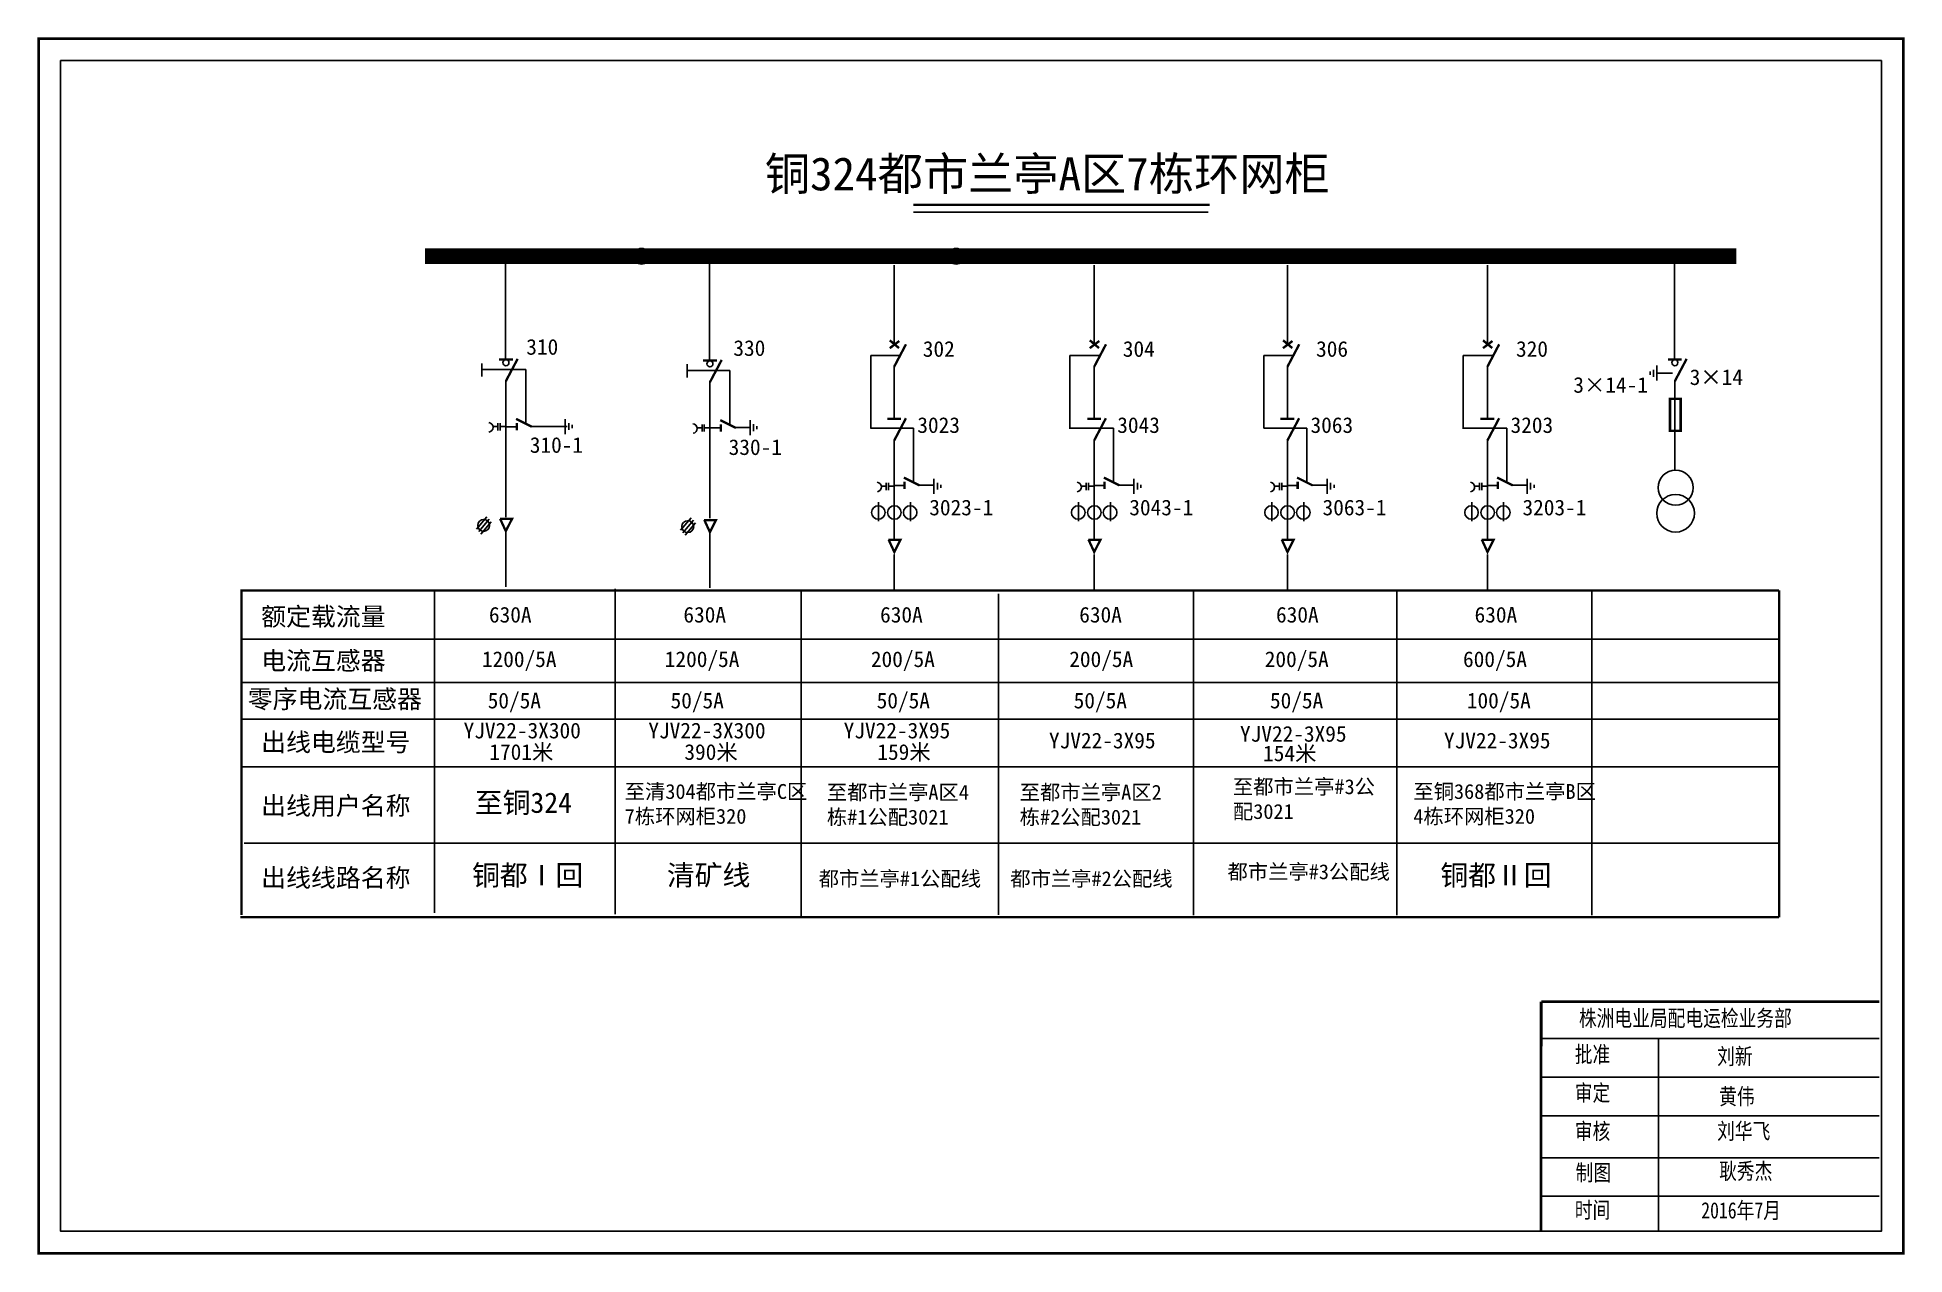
# Model space of a CAD drawing. Extents: x 1412 to 1602, y -38 to 86.
import ezdxf

# ---------------------------------------------------------------- set-up
doc = ezdxf.new("R2010")
doc.units = 0
doc.header["$LTSCALE"] = 5
doc.linetypes.add('ACAD_ISO02W100', pattern=[15, 12, -3])
doc.linetypes.add('CENTER', pattern=[50.8, 31.75, -6.35, 6.35, -6.35])
doc.layers.get('0').update_dxf_attribs({"linetype": 'CONTINUOUS'})
doc.styles.get("Standard").update_dxf_attribs({"font": '', "width": 0.8})
doc.styles.add('STYLE1', font='')
doc.styles.add('字体', font='', dxfattribs={"height": 2.5})
doc.styles.get('Standard').set_extended_font_data('SimSun')
doc.styles.get('STYLE1').set_extended_font_data('KaiTi_GB2312')
doc.styles.get('字体').set_extended_font_data('SimSun')

msp = doc.modelspace()

# ---------------------------------------------------------------- linework, layer by layer
for p, q in [((1459.3, 63.58), (1459.3, 53.57)), ((1480.14, 63.47), (1480.14, 53.46)), ((1498.99, 63.15), (1498.99, 55.04)), ((1519.41, 63.15), (1519.41, 55.04)), ((1539.14, 63.15), (1539.14, 55.04)), ((1559.55, 63.15), (1559.55, 55.04)), ((1578.64, 63.58), (1578.64, 53.57)), ((1499.61, 53.94), (1496.6, 53.94)), ((1496.6, 53.94), (1496.6, 46.52)), ((1519.89, 53.94), (1516.93, 53.94)), ((1516.93, 53.94), (1516.93, 46.47)), ((1539.76, 53.94), (1536.74, 53.94)), ((1536.74, 53.94), (1536.74, 46.52)), ((1560.03, 53.94), (1557.07, 53.94)), ((1557.07, 53.94), (1557.07, 46.47)), ((1498.99, 52.86), (1498.99, 47.55)), ((1519.41, 52.86), (1519.41, 47.55)), ((1539.14, 52.86), (1539.14, 47.55)), ((1559.55, 52.86), (1559.55, 47.55)), ((1578.43, 52.14), (1576.92, 52.14)), ((1459.35, 51.39), (1459.35, 37.46)), ((1480.18, 51.28), (1480.18, 37.34)), ((1578.69, 51.39), (1578.69, 42.22)), ((1459.35, 46.67), (1460.46, 46.67)), ((1461.9, 46.7), (1465.61, 46.7)), ((1480.18, 46.55), (1481.29, 46.55)), ((1482.74, 46.58), (1484.25, 46.58)), ((1498.99, 45.34), (1498.99, 35.2)), ((1498.99, 45.31), (1498.99, 45.13)), ((1519.41, 45.34), (1519.41, 35.2)), ((1519.41, 45.31), (1519.41, 45.13)), ((1539.14, 45.34), (1539.14, 35.2)), ((1539.14, 45.31), (1539.14, 45.13)), ((1559.55, 45.34), (1559.55, 35.2)), ((1559.55, 45.31), (1559.55, 45.13)), ((1498.93, 40.68), (1500.04, 40.68)), ((1501.48, 40.71), (1502.99, 40.71)), ((1519.35, 40.68), (1520.45, 40.68)), ((1521.9, 40.71), (1523.41, 40.71)), ((1539.07, 40.68), (1540.18, 40.68)), ((1541.63, 40.71), (1543.14, 40.71)), ((1559.49, 40.68), (1560.6, 40.68)), ((1562.04, 40.71), (1563.55, 40.71)), ((1497.4, 38.98), (1497.4, 37.03)), ((1500.65, 38.98), (1500.65, 37.03)), ((1517.82, 38.98), (1517.82, 37.03)), ((1521.07, 38.98), (1521.07, 37.03)), ((1537.54, 38.98), (1537.54, 37.03)), ((1540.8, 38.98), (1540.8, 37.03)), ((1557.96, 38.98), (1557.96, 37.03)), ((1561.21, 38.98), (1561.21, 37.03)), ((1457.42, 37.49), (1456.35, 36.22)), ((1457.65, 37.24), (1456.59, 35.97)), ((1457.86, 36.98), (1456.8, 35.71)), ((1478.25, 37.38), (1477.19, 36.11)), ((1478.49, 37.13), (1477.43, 35.86)), ((1478.7, 36.87), (1477.64, 35.6)), ((1459.34, 36.02), (1459.34, 30.35)), ((1480.18, 35.91), (1480.18, 30.24)), ((1452.05, 29.81), (1452.05, -2.94)), ((1470.52, 30.13), (1470.52, -3.07)), ((1489.49, 29.82), (1489.49, -3.38)), ((1509.65, 29.61), (1509.65, -3.15)), ((1529.55, 29.81), (1529.55, -3.16)), ((1550.31, 29.81), (1550.31, -3.16)), ((1570.21, 29.81), (1570.21, -3.16)), ((1432.24, 24.98), (1589.33, 24.98)), ((1432.47, 20.58), (1589.33, 20.58)), ((1432.47, 16.83), (1589.33, 16.83)), ((1432.47, 11.98), (1589.33, 11.98)), ((1432.63, 4.16), (1589.33, 4.16))]:
    msp.add_line(p, q)
at = {"linetype": 'Continuous'}
for p, q in [((1576.16, 51.98), (1576.16, 52.31)), ((1576.51, 51.78), (1576.51, 52.48)), ((1576.86, 51.39), (1576.86, 52.91)), ((1465.41, 47.44), (1465.41, 45.92)), ((1465.77, 47.05), (1465.77, 46.34)), ((1466.12, 46.85), (1466.12, 46.52)), ((1484.27, 47.33), (1484.27, 45.81)), ((1484.62, 46.93), (1484.62, 46.23)), ((1484.97, 46.73), (1484.97, 46.41)), ((1503.05, 41.35), (1503.05, 39.83)), ((1503.4, 40.95), (1503.4, 40.25)), ((1503.75, 40.75), (1503.75, 40.43)), ((1523.46, 41.35), (1523.46, 39.83)), ((1523.82, 40.95), (1523.82, 40.25)), ((1524.17, 40.75), (1524.17, 40.43)), ((1543.19, 41.35), (1543.19, 39.83)), ((1543.54, 40.95), (1543.54, 40.25)), ((1543.9, 40.75), (1543.9, 40.43)), ((1563.61, 41.35), (1563.61, 39.83)), ((1563.96, 40.95), (1563.96, 40.25)), ((1564.31, 40.75), (1564.31, 40.43))]:
    msp.add_line(p, q, dxfattribs=at)
at = {"linetype": 'CENTER'}
for p, q in [((1499, 33.63), (1499, 30.07)), ((1519.41, 33.63), (1519.41, 30.07)), ((1539.14, 33.63), (1539.14, 30.07)), ((1559.56, 33.63), (1559.56, 30.07))]:
    msp.add_line(p, q, dxfattribs=at)
at = {"color": 7, "linetype": 'Continuous'}
for p, q in [((1565.04, -15.77), (1599.55, -15.77)), ((1577.02, -15.77), (1577.02, -35.39)), ((1565.04, -19.71), (1599.55, -19.71)), ((1565.04, -23.64), (1599.55, -23.64)), ((1565.04, -27.93), (1599.55, -27.93)), ((1565.04, -31.86), (1599.55, -31.86))]:
    msp.add_line(p, q, dxfattribs=at)
at = {"color": 7, "linetype": 'Continuous', "const_width": 0.277}
msp.add_lwpolyline([(1411.66, 86.27), (1602.01, 86.27), (1602.01, -37.67), (1411.66, -37.67)], close=True, dxfattribs=at)
at = {"color": 7, "linetype": 'Continuous'}
msp.add_lwpolyline([(1413.89, 84.03), (1599.77, 84.03), (1599.77, -35.43), (1413.89, -35.43)], close=True, dxfattribs=at)
for points, const_width in [([(1500.96, 69.31), (1531.2, 69.31)], 0.24), ([(1451.1, 64.09), (1584.96, 64.09)], 1.6), ([(1498.54, 55.49), (1499.48, 54.7)], 0.24), ([(1498.54, 54.69), (1499.51, 55.42)], 0.24), ([(1518.95, 54.69), (1519.93, 55.42)], 0.24), ([(1518.96, 55.49), (1519.9, 54.7)], 0.24), ([(1538.68, 54.69), (1539.65, 55.42)], 0.24), ([(1538.69, 55.49), (1539.63, 54.7)], 0.24), ([(1559.1, 55.49), (1560.04, 54.7)], 0.24), ([(1559.1, 54.69), (1560.07, 55.42)], 0.24), ([(1458.64, 53.54), (1460.06, 53.54)], 0.24), ([(1459.35, 51.33), (1460.55, 53.6)], 0.24), ([(1479.48, 53.43), (1480.89, 53.43)], 0.24), ([(1480.18, 51.22), (1481.38, 53.49)], 0.24), ([(1498.99, 52.8), (1500.19, 55.08)], 0.24), ([(1519.41, 52.8), (1520.61, 55.08)], 0.24), ([(1539.14, 52.8), (1540.34, 55.08)], 0.24), ([(1559.55, 52.8), (1560.75, 55.08)], 0.24), ([(1577.98, 53.54), (1579.39, 53.54)], 0.24), ([(1578.69, 51.33), (1579.89, 53.6)], 0.24), ([(1498.99, 45.26), (1500.19, 47.54)], 0.24), ([(1519.4, 45.26), (1520.6, 47.54)], 0.24), ([(1539.13, 45.26), (1540.33, 47.54)], 0.24), ([(1559.55, 45.26), (1560.75, 47.54)], 0.24), ([(1460.39, 47.47), (1461.99, 46.67)], 0.24), ([(1460.46, 47.04), (1460.46, 46.3)], 0.24), ([(1481.23, 47.35), (1482.83, 46.55)], 0.24), ([(1481.29, 46.92), (1481.29, 46.18)], 0.24), ([(1498.28, 47.48), (1499.69, 47.48)], 0.24), ([(1518.7, 47.48), (1520.11, 47.48)], 0.24), ([(1538.42, 47.48), (1539.84, 47.48)], 0.24), ([(1558.84, 47.48), (1560.26, 47.48)], 0.24), ([(1499.98, 41.48), (1501.58, 40.68)], 0.24), ([(1500.04, 41.05), (1500.04, 40.31)], 0.24), ([(1520.39, 41.48), (1521.99, 40.68)], 0.24), ([(1520.45, 41.05), (1520.45, 40.31)], 0.24), ([(1540.12, 41.48), (1541.72, 40.68)], 0.24), ([(1540.18, 41.05), (1540.18, 40.31)], 0.24), ([(1560.54, 41.48), (1562.14, 40.68)], 0.24), ([(1560.6, 41.05), (1560.6, 40.31)], 0.24), ([(1458.75, 37.26), (1459.97, 37.26), (1459.34, 36.02), (1458.76, 37.28)], 0.24), ([(1479.58, 37.15), (1480.8, 37.15), (1480.18, 35.91), (1479.6, 37.17)], 0.24), ([(1498.4, 35.13), (1499.62, 35.13), (1499, 33.89), (1498.42, 35.15)], 0.24), ([(1518.82, 35.13), (1520.04, 35.13), (1519.41, 33.89), (1518.83, 35.15)], 0.24), ([(1538.55, 35.13), (1539.77, 35.13), (1539.14, 33.89), (1538.56, 35.15)], 0.24), ([(1558.96, 35.13), (1560.18, 35.13), (1559.56, 33.89), (1558.98, 35.15)], 0.24), ([(1432.24, 29.97), (1589.33, 29.97)], 0.24), ([(1432.35, -3.16), (1432.36, 29.97)], 0.24), ([(1589.33, 29.97), (1589.33, -3.39)], 0.24), ([(1589.33, -3.38), (1432.24, -3.38)], 0.24)]:
    msp.add_lwpolyline(points, dxfattribs=dict(const_width=const_width))
for points in [[(1500.96, 68.57), (1531.05, 68.57)], [(1456.89, 53.14), (1456.89, 51.8)], [(1477.86, 53.04), (1477.86, 51.7)], [(1458.54, 46.68), (1458.04, 46.68)], [(1458.54, 47.02), (1458.54, 46.29)], [(1458.77, 47.02), (1458.77, 46.29)], [(1459.35, 46.68), (1458.77, 46.68)], [(1479.38, 46.57), (1478.87, 46.57)], [(1479.38, 46.9), (1479.38, 46.17)], [(1479.6, 46.9), (1479.6, 46.17)], [(1480.18, 46.57), (1479.6, 46.57)], [(1498.18, 40.6), (1497.68, 40.6)], [(1498.18, 40.94), (1498.18, 40.21)], [(1498.41, 40.94), (1498.41, 40.21)], [(1498.99, 40.6), (1498.41, 40.6)], [(1518.6, 40.6), (1518.1, 40.6)], [(1518.6, 40.94), (1518.6, 40.21)], [(1518.83, 40.94), (1518.83, 40.21)], [(1519.41, 40.6), (1518.83, 40.6)], [(1538.33, 40.6), (1537.82, 40.6)], [(1538.33, 40.94), (1538.33, 40.21)], [(1538.55, 40.94), (1538.55, 40.21)], [(1539.13, 40.6), (1538.55, 40.6)], [(1558.75, 40.6), (1558.24, 40.6)], [(1558.75, 40.94), (1558.75, 40.21)], [(1558.97, 40.94), (1558.97, 40.21)], [(1559.55, 40.6), (1558.97, 40.6)]]:
    msp.add_lwpolyline(points)
at = {"linetype": 'ACAD_ISO02W100'}
for points in [[(1461.37, 47.04), (1461.37, 52.51), (1456.99, 52.51)], [(1482.21, 46.93), (1482.21, 52.4), (1477.82, 52.4)], [(1500.95, 41.06), (1500.95, 46.53), (1496.57, 46.53)], [(1521.37, 41.06), (1521.37, 46.53), (1516.98, 46.53)], [(1541.1, 41.06), (1541.1, 46.53), (1536.71, 46.53)], [(1561.52, 41.06), (1561.52, 46.53), (1557.13, 46.53)]]:
    msp.add_lwpolyline(points, dxfattribs=at)
at = {"const_width": 0.24}
msp.add_lwpolyline([(1578.19, 46.24), (1578.19, 49.51), (1579.28, 49.51), (1579.28, 46.24)], close=True, dxfattribs=at)
for points in [[(1457.6, 47.09, -0.877934), (1457.62, 46.12)], [(1478.44, 46.98, -0.877934), (1478.46, 46)], [(1497.25, 41.01, -0.877934), (1497.27, 40.04)], [(1517.66, 41.01, -0.877934), (1517.68, 40.04)], [(1537.39, 41.01, -0.877934), (1537.41, 40.04)], [(1557.81, 41.01, -0.877934), (1557.83, 40.04)]]:
    msp.add_lwpolyline(points, format="xyb")
at = {"color": 7, "linetype": 'Continuous', "const_width": 0.277}
for points in [[(1565.04, -12.01), (1565.02, -35.33)], [(1565.04, -12.01), (1599.55, -12.01)]]:
    msp.add_lwpolyline(points, dxfattribs=at)
for centre, radius in [((1473.2, 64.07), 0.796), ((1505.32, 64.07), 0.796), ((1459.35, 53.21), 0.307), ((1480.18, 53.09), 0.307), ((1578.69, 53.21), 0.307), ((1497.37, 37.92), 0.693), ((1499.01, 37.92), 0.693), ((1500.62, 37.92), 0.693), ((1517.78, 37.92), 0.693), ((1519.43, 37.92), 0.693), ((1521.03, 37.92), 0.693), ((1537.51, 37.92), 0.693), ((1539.15, 37.92), 0.693), ((1540.76, 37.92), 0.693), ((1557.93, 37.92), 0.693), ((1559.57, 37.92), 0.693), ((1561.18, 37.92), 0.693), ((1457.08, 36.6), 0.606), ((1477.92, 36.48), 0.606)]:
    msp.add_circle(centre, radius)
at = {"linetype": 'Continuous'}
for centre, radius in [((1578.76, 40.45), 1.79), ((1578.76, 37.84), 1.92)]:
    msp.add_circle(centre, radius, dxfattribs=at)

# ---------------------------------------------------------------- texts
at = {"style": '字体'}
for s, height, p in [('铜324都市兰亭A区7栋环网柜', 3.384, (1485.78, 70.79)), ('额定载流量', 1.862, (1434.37, 26.37)), ('电流互感器', 1.862, (1434.37, 21.87)), ('零序电流互感器', 1.862, (1433, 17.95)), ('出线电缆型号', 1.862, (1434.37, 13.55)), ('出线用户名称', 1.862, (1434.37, 7.07)), ('出线线路名称', 1.862, (1434.37, -0.28))]:
    msp.add_text(s, height=height, dxfattribs=at).set_placement(p)
for s, p in [('310', (1461.43, 54.02)), ('330', (1482.57, 53.9)), ('302', (1501.91, 53.81)), ('304', (1522.33, 53.81)), ('306', (1542.06, 53.81)), ('320', (1562.47, 53.81)), ('3×14-1', (1568.32, 50.14)), ('3×14', (1580.2, 50.93)), ('3023', (1501.35, 46.04)), ('3043', (1521.76, 46.04)), ('3063', (1541.49, 46.04)), ('3203', (1561.91, 46.04)), ('310-1', (1461.79, 44.01)), ('330-1', (1482.09, 43.79)), ('3023-1', (1502.57, 37.63)), ('3043-1', (1522.99, 37.63)), ('3063-1', (1542.72, 37.63)), ('3203-1', (1563.13, 37.63)), ('630A', (1457.62, 26.69)), ('630A', (1477.47, 26.69)), ('630A', (1497.55, 26.69)), ('630A', (1517.88, 26.69)), ('630A', (1537.97, 26.69)), ('630A', (1558.24, 26.69)), ('1200/5A', (1456.9, 22.15)), ('1200/5A', (1475.57, 22.15)), ('200/5A', (1496.61, 22.15)), ('200/5A', (1516.86, 22.15)), ('200/5A', (1536.82, 22.15)), ('600/5A', (1557.06, 22.15)), ('50/5A', (1457.49, 17.93)), ('50/5A', (1476.16, 17.93)), ('50/5A', (1497.2, 17.93)), ('50/5A', (1517.31, 17.93)), ('50/5A', (1537.35, 17.93)), ('100/5A', (1557.45, 17.93)), ('YJV22-3X300', (1455.03, 14.87)), ('YJV22-3X300', (1473.89, 14.87)), ('YJV22-3X95', (1493.83, 14.87)), ('YJV22-3X95', (1514.79, 13.85)), ('YJV22-3X95', (1534.29, 14.53)), ('YJV22-3X95', (1555.11, 13.85)), ('1701米', (1457.66, 12.68)), ('390米', (1477.57, 12.68)), ('159米', (1497.27, 12.68)), ('154米', (1536.65, 12.54))]:
    msp.add_text(s, height=1.6).set_placement(p)
at = {"linetype": 'Continuous', "attachment_point": 1, "style": 'STYLE1'}
for s, insert, char_height, width in [('{\\fSimSun|b0|i0|c134|p54;至铜324}', (1456.18, 9.35), 2.08, 17.7772), ('{\\fSimSun|b0|i0|c134|p2;至清304都市兰亭C区7栋环网柜320}', (1471.48, 10.21), 1.5192, 19.5865), ('{\\fSimSun|b0|i0|c134|p2;至都市兰亭A区4栋#1公配3021}', (1492.12, 10.13), 1.5192, 15.9497), ('{\\fSimSun|b0|i0|c134|p2;至都市兰亭A区2栋#2公配3021}', (1511.8, 10.13), 1.5192, 15.9497), ('{\\fSimSun|b0|i0|c134|p2;至都市兰亭#3公配3021}', (1533.57, 10.7), 1.5192, 15.9497), ('{\\fSimSun|b0|i0|c134|p2;至铜368都市兰亭B区4栋环网柜320}', (1551.99, 10.21), 1.5192, 19.5865), ('{\\fSimSun|b0|i0|c134|p54;铜都Ⅰ回}', (1455.9, 1.95), 2.08, 14.7966), ('{\\fSimSun|b0|i0|c134|p54;清矿线}', (1475.79, 1.95), 2.08, 14.7966), ('{\\fSimSun|b0|i0|c134|p2;都市兰亭#3公配线}', (1533.02, 2.02), 1.5192, 17.4253), ('{\\fSimSun|b0|i0|c134|p54;铜都Ⅱ回}', (1554.75, 1.95), 2.08, 14.7966), ('{\\fSimSun|b0|i0|c134|p2;都市兰亭#1公配线}', (1491.28, 1.31), 1.5192, 17.4253), ('{\\fSimSun|b0|i0|c134|p2;都市兰亭#2公配线}', (1510.84, 1.31), 1.5192, 17.4253)]:
    msp.add_mtext(s, dxfattribs=dict(at, insert=insert, char_height=char_height, width=width))
at = {"color": 7, "linetype": 'Continuous', "attachment_point": 1}
for s, insert, char_height, width in [('株洲电业局配电运检业务部', (1568.89, -12.85), 1.6602, 45.388), ('批准', (1568.47, -16.54), 1.66, 12.9834), ('刘新', (1583, -16.74), 1.66, 12.9834), ('审定{\\f\uffbfﾬￌ￥_GB2312|b0|i0|c134|p49;}', (1568.47, -20.48), 1.6602, 12.9834), ('黄伟', (1583.21, -20.83), 1.66, 12.9834), ('审核{\\f\uffbfﾬￌ￥_GB2312|b0|i0|c134|p49;}', (1568.47, -24.39), 1.6602, 12.9834), ('刘华飞', (1583, -24.37), 1.66, 12.9834), ('制图{\\f\uffbfﾬￌ￥_GB2312|b0|i0|c134|p49;}', (1568.56, -28.61), 1.6602, 12.9834), ('耿秀杰', (1583.21, -28.46), 1.66, 12.9834), ('时间{\\f\uffbfﾬￌ￥_GB2312|b0|i0|c134|p49;}', (1568.47, -32.42), 1.6602, 12.9834), ('2016年7月', (1581.38, -32.46), 1.66, 12.9834)]:
    msp.add_mtext(s, dxfattribs=dict(at, insert=insert, char_height=char_height, width=width))

doc.saveas('drawing.dxf')
